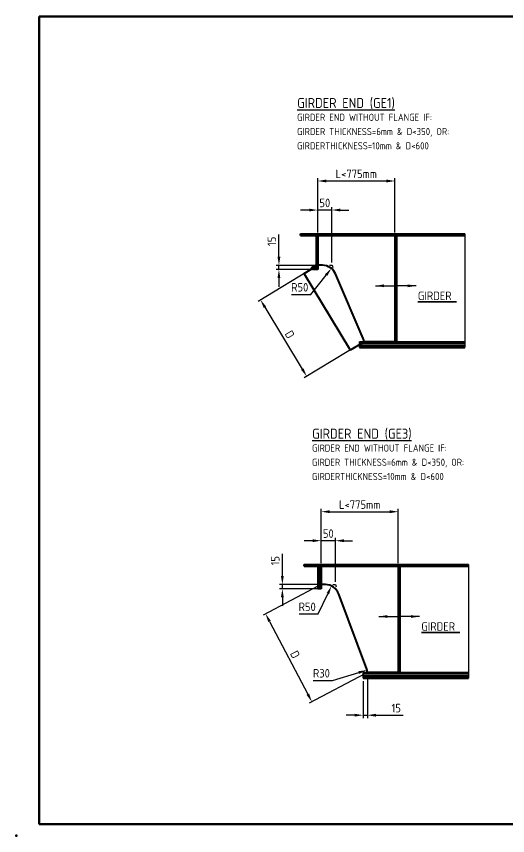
# Model space of a CAD drawing. Header units: millimetres. Extents: x 0 to 4195, y 0 to 2965.
# Drawn here: x 0 to 1728, y 0 to 2880 of the extents above; entities that cross this region are included whole.
import ezdxf
from ezdxf.enums import TextEntityAlignment as Align

# ---------------------------------------------------------------- set-up
doc = ezdxf.new("R2010")
doc.units = ezdxf.units.MM
doc.header["$LTSCALE"] = 5
doc.linetypes.add('AM_ISO08W050', pattern=[18, 12, -1.5, 3, -1.5])
for name, color, linetype, lineweight in [('AM_BOR', 7, 'Continuous', 50), ('Mechanical-AM_0', 7, 'Continuous', 40), ('Mechanical-AM_4', 3, 'Continuous', 25), ('Mechanical-AM_5', 3, 'Continuous', 25), ('Mechanical-AM_6', 2, 'Continuous', 35), ('Mechanical-AM_7', 4, 'AM_ISO08W050', 25), ('Mechanical-AM_8', 1, 'Continuous', 25)]:
    doc.layers.add(name, color=color, linetype=linetype, lineweight=lineweight)
doc.styles.get("Standard").update_dxf_attribs({"font": 'ISOCP.SHX'})
doc.linetypes.add('amzigzag', pattern='A,0.0001,[135,ltypeshp.shx,S=0.04,R=0,X=0,Y=0],-11', length=11.0001)
doc.dimstyles.new('AM_ISO$0', dxfattribs={"dimtxt": 3, "dimasz": 3, "dimexe": 1, "dimexo": 1, "dimgap": 1, "dimtad": 1, "dimdec": 0, "dimdsep": 46, "dimtxsty": 'Standard', "dimcen": 0, "dimclrd": 256, "dimclre": 256, "dimclrt": 2, "dimadec": 0, "dimazin": 2, "dimtp": 0.1, "dimtm": 0.1, "dimtfac": 0.71, "dimtdec": 0, "dimtmove": 0, "dimatfit": 3, "dimfxl": 1, "dimtzin": 0, "dimlwd": -1, "dimlwe": -1, "dimarcsym": 1})
doc.dimstyles.new('AM_ISO$4', dxfattribs={"dimtxt": 3, "dimasz": 3, "dimexe": 1, "dimexo": 1, "dimgap": 1, "dimtad": 1, "dimtoh": 1, "dimdec": 0, "dimdsep": 46, "dimtxsty": 'Standard', "dimcen": 0, "dimclrd": 256, "dimclre": 256, "dimclrt": 2, "dimadec": 0, "dimazin": 2, "dimtp": 0.1, "dimtm": 0.1, "dimtfac": 0.71, "dimtdec": 3, "dimtofl": 0, "dimtmove": 0, "dimatfit": 0, "dimfxl": 1, "dimtzin": 0, "dimlwd": -1, "dimlwe": -1, "dimarcsym": 1})
doc.dimstyles.new('AM_ISO$7', dxfattribs={"dimtxt": 3, "dimasz": 3, "dimexe": 1, "dimexo": 1, "dimgap": 1, "dimtad": 1, "dimdec": 0, "dimdsep": 46, "dimtxsty": 'Standard', "dimcen": 0, "dimclrd": 256, "dimclre": 256, "dimclrt": 2, "dimadec": 0, "dimazin": 2, "dimtp": 0.1, "dimtm": 0.1, "dimtfac": 0.71, "dimtdec": 0, "dimtmove": 0, "dimatfit": 3, "dimfxl": 1, "dimtzin": 0, "dimlwd": -1, "dimlwe": -1, "dimarcsym": 1})

# ---------------------------------------------------------------- blocks, each defined once
blk = doc.blocks.new('A1')
at = {"layer": 'AM_BOR', "color": 161}
for p, q in [((16, 576), (816, 576)), ((16, 8), (16, 576)), ((16, 8), (816, 8))]:
    blk.add_line(p, q, dxfattribs=at)
at = {"layer": 'AM_BOR'}
blk.add_point((0, 0), dxfattribs=at)
blk = doc.blocks.new('*D396')
at = {"layer": 'Defpoints', "color": 0, "transparency": 16777216}
for p in [(923.5, 2004.8), (1059.9, 2004.8), (1059.9, 1989.8)]:
    blk.add_point(p, dxfattribs=at)
at = {"layer": 'Mechanical-AM_5', "transparency": 16777216}
for p, q in [((923.5, 2034.8), (923.5, 2113.1)), ((1049.9, 2004.8), (913.5, 2004.8)), ((1049.9, 1989.8), (913.5, 1989.8)), ((923.5, 1989.8), (923.5, 2004.8)), ((923.5, 1959.8), (923.5, 1929.8))]:
    blk.add_line(p, q, dxfattribs=at)
for points in [[(918.5, 2034.8), (928.5, 2034.8), (923.5, 2004.8)], [(918.5, 1959.8), (928.5, 1959.8), (923.5, 1989.8)]]:
    blk.add_solid(points, dxfattribs=at)
at = {"layer": 'Mechanical-AM_5', "color": 2, "transparency": 16777216, "insert": (898.5, 2089), "char_height": 30, "attachment_point": 5, "rotation": 90}
blk.add_mtext('15', dxfattribs=at)
blk = doc.blocks.new('*D397')
at = {"layer": 'Defpoints', "color": 0, "transparency": 16777216}
for p in [(1059.9, 2199.2), (1059.9, 2109.8), (1109.9, 2004.8)]:
    blk.add_point(p, dxfattribs=at)
at = {"layer": 'Mechanical-AM_5', "transparency": 16777216}
for p, q in [((1029.9, 2199.2), (999.9, 2199.2)), ((1059.9, 2119.8), (1059.9, 2209.2)), ((1109.9, 2199.2), (1059.9, 2199.2)), ((1109.9, 2014.8), (1109.9, 2209.2)), ((1139.9, 2199.2), (1169.9, 2199.2))]:
    blk.add_line(p, q, dxfattribs=at)
for points in [[(1029.9, 2204.2), (1029.9, 2194.2), (1059.9, 2199.2)], [(1139.9, 2204.2), (1139.9, 2194.2), (1109.9, 2199.2)]]:
    blk.add_solid(points, dxfattribs=at)
at = {"layer": 'Mechanical-AM_5', "color": 2, "transparency": 16777216, "insert": (1084.9, 2224.2), "char_height": 30, "attachment_point": 5}
blk.add_mtext('50', dxfattribs=at)
blk = doc.blocks.new('HP_120x6_sv')
at = {"ltscale": 0.35}
for p, q in [((0, 0), (0, -120)), ((0, 0), (6, 0)), ((6, 0), (6, -101.3)), ((8.2, -105.2), (19.3, -111.6)), ((0, -120), (17, -120))]:
    blk.add_line(p, q, dxfattribs=at)
for centre, start, end in [((10.5, -101.3), 180, 240), ((17, -115.5), 270, 60)]:
    blk.add_arc(centre, 4.5, start, end, dxfattribs=at)
at = {"layer": 'Mechanical-AM_8'}
for p, q in [((3, 0), (3, -120)), ((8, -105.1), (8, -120)), ((13, -108), (13, -120)), ((18, -110.9), (18, -120))]:
    blk.add_line(p, q, dxfattribs=at)
blk = doc.blocks.new('*D398')
at = {"layer": 'Defpoints', "color": 0, "transparency": 16777216}
for p in [(1331.3, 2301.3), (1059.9, 2109.8), (1331.3, 2109.8)]:
    blk.add_point(p, dxfattribs=at)
at = {"layer": 'Mechanical-AM_5', "transparency": 16777216}
for p, q in [((1059.9, 2119.8), (1059.9, 2311.3)), ((1331.3, 2119.8), (1331.3, 2311.3)), ((1089.9, 2301.3), (1301.3, 2301.3))]:
    blk.add_line(p, q, dxfattribs=at)
for points in [[(1089.9, 2306.3), (1089.9, 2296.3), (1059.9, 2301.3)], [(1301.3, 2306.3), (1301.3, 2296.3), (1331.3, 2301.3)]]:
    blk.add_solid(points, dxfattribs=at)
at = {"layer": 'Mechanical-AM_5', "color": 2, "transparency": 16777216, "insert": (1195.6, 2326.3), "char_height": 30, "attachment_point": 5}
blk.add_mtext('L<775mm', dxfattribs=at)
blk = doc.blocks.new('*D401')
at = {"layer": 'Defpoints', "color": 0, "transparency": 16777216}
for p in [(1108.1, 1993.9), (1077, 1954.8)]:
    blk.add_point(p, dxfattribs=at)
at = {"layer": 'Mechanical-AM_5', "transparency": 16777216}
for p, q in [((1035.3, 1902.5), (1089.4, 1970.5)), ((968.2, 1902.5), (1035.3, 1902.5))]:
    blk.add_line(p, q, dxfattribs=at)
blk.add_solid([(1085.5, 1973.6), (1093.3, 1967.4), (1108.1, 1993.9)], dxfattribs=at)
at = {"layer": 'Mechanical-AM_5', "color": 2, "transparency": 16777216, "insert": (996.7, 1927.5), "char_height": 30, "attachment_point": 5}
blk.add_mtext('R50', dxfattribs=at)
blk = doc.blocks.new('*D411')
at = {"layer": 'Defpoints', "color": 0, "transparency": 16777216}
for p in [(1059.9, 2004.8), (1222.5, 1735.8), (1021.3, 1614.3)]:
    blk.add_point(p, dxfattribs=at)
at = {"layer": 'Mechanical-AM_5', "transparency": 16777216}
for p, q in [((1051.4, 1999.7), (850.2, 1878.1)), ((874.3, 1857.6), (1005.8, 1639.9)), ((1213.9, 1730.7), (1012.8, 1609.1))]:
    blk.add_line(p, q, dxfattribs=at)
for points in [[(878.6, 1860.2), (870, 1855), (858.8, 1883.3)], [(1010.1, 1642.5), (1001.5, 1637.4), (1021.3, 1614.3)]]:
    blk.add_solid(points, dxfattribs=at)
at = {"layer": 'Mechanical-AM_5', "color": 2, "transparency": 16777216, "insert": (961.6, 1761.8), "char_height": 30, "attachment_point": 5, "rotation": 301.1448}
blk.add_mtext('D', dxfattribs=at)
blk = doc.blocks.new('*D405')
at = {"layer": 'Defpoints', "color": 0, "transparency": 16777216}
for p in [(1219.6, 553.3), (1234.6, 573.3), (1219.6, 423.3)]:
    blk.add_point(p, dxfattribs=at)
at = {"layer": 'Mechanical-AM_5', "transparency": 16777216}
for p, q in [((1234.6, 563.3), (1234.6, 413.3)), ((1219.6, 543.3), (1219.6, 413.3)), ((1189.6, 423.3), (1159.6, 423.3)), ((1219.6, 423.3), (1234.6, 423.3)), ((1264.6, 423.3), (1360.2, 423.3))]:
    blk.add_line(p, q, dxfattribs=at)
for points in [[(1189.6, 428.3), (1189.6, 418.3), (1219.6, 423.3)], [(1264.6, 428.3), (1264.6, 418.3), (1234.6, 423.3)]]:
    blk.add_solid(points, dxfattribs=at)
at = {"layer": 'Mechanical-AM_5', "color": 2, "transparency": 16777216, "insert": (1336.1, 448.3), "char_height": 30, "attachment_point": 5}
blk.add_mtext('15', dxfattribs=at)
blk = doc.blocks.new('*D406')
at = {"layer": 'Defpoints', "color": 0, "transparency": 16777216}
for p in [(935.6, 882.3), (1072.1, 882.3), (1072.1, 867.3)]:
    blk.add_point(p, dxfattribs=at)
at = {"layer": 'Mechanical-AM_5', "transparency": 16777216}
for p, q in [((935.6, 912.3), (935.6, 990.5)), ((1062.1, 882.3), (925.6, 882.3)), ((1062.1, 867.3), (925.6, 867.3)), ((935.6, 867.3), (935.6, 882.3)), ((935.6, 837.3), (935.6, 807.3))]:
    blk.add_line(p, q, dxfattribs=at)
for points in [[(930.6, 912.3), (940.6, 912.3), (935.6, 882.3)], [(930.6, 837.3), (940.6, 837.3), (935.6, 867.3)]]:
    blk.add_solid(points, dxfattribs=at)
at = {"layer": 'Mechanical-AM_5', "color": 2, "transparency": 16777216, "insert": (910.6, 966.4), "char_height": 30, "attachment_point": 5, "rotation": 90}
blk.add_mtext('15', dxfattribs=at)
blk = doc.blocks.new('*D407')
at = {"layer": 'Defpoints', "color": 0, "transparency": 16777216}
for p in [(1072.1, 1036.7), (1072.1, 947.3), (1122.1, 882.3)]:
    blk.add_point(p, dxfattribs=at)
at = {"layer": 'Mechanical-AM_5', "transparency": 16777216}
for p, q in [((1072.1, 957.3), (1072.1, 1046.7)), ((1122.1, 892.3), (1122.1, 1046.7)), ((1042.1, 1036.7), (1012.1, 1036.7)), ((1122.1, 1036.7), (1072.1, 1036.7)), ((1152.1, 1036.7), (1182.1, 1036.7))]:
    blk.add_line(p, q, dxfattribs=at)
for points in [[(1042.1, 1041.7), (1042.1, 1031.7), (1072.1, 1036.7)], [(1152.1, 1041.7), (1152.1, 1031.7), (1122.1, 1036.7)]]:
    blk.add_solid(points, dxfattribs=at)
at = {"layer": 'Mechanical-AM_5', "color": 2, "transparency": 16777216, "insert": (1097.1, 1061.7), "char_height": 30, "attachment_point": 5}
blk.add_mtext('50', dxfattribs=at)
blk = doc.blocks.new('*D408')
at = {"layer": 'Defpoints', "color": 0, "transparency": 16777216}
for p in [(1072.1, 882.3), (1234.6, 573.3), (1039.2, 470.5)]:
    blk.add_point(p, dxfattribs=at)
at = {"layer": 'Mechanical-AM_5', "transparency": 16777216}
for p, q in [((1063.2, 877.6), (867.8, 774.8)), ((890.6, 753), (1025.3, 497.1)), ((1225.8, 568.6), (1030.4, 465.8))]:
    blk.add_line(p, q, dxfattribs=at)
for points in [[(895.1, 755.3), (886.2, 750.6), (876.7, 779.5)], [(1029.7, 499.4), (1020.8, 494.7), (1039.2, 470.5)]]:
    blk.add_solid(points, dxfattribs=at)
at = {"layer": 'Mechanical-AM_5', "color": 2, "transparency": 16777216, "insert": (980.3, 636.7), "char_height": 30, "attachment_point": 5, "rotation": 297.7479}
blk.add_mtext('D', dxfattribs=at)
blk = doc.blocks.new('*D409')
at = {"layer": 'Defpoints', "color": 0, "transparency": 16777216}
for p in [(1343.4, 1138.7), (1072.1, 947.3), (1343.4, 947.3)]:
    blk.add_point(p, dxfattribs=at)
at = {"layer": 'Mechanical-AM_5', "transparency": 16777216}
for p, q in [((1072.1, 957.3), (1072.1, 1148.7)), ((1102.1, 1138.7), (1313.4, 1138.7)), ((1343.4, 957.3), (1343.4, 1148.7))]:
    blk.add_line(p, q, dxfattribs=at)
for points in [[(1102.1, 1143.7), (1102.1, 1133.7), (1072.1, 1138.7)], [(1313.4, 1143.7), (1313.4, 1133.7), (1343.4, 1138.7)]]:
    blk.add_solid(points, dxfattribs=at)
at = {"layer": 'Mechanical-AM_5', "color": 2, "transparency": 16777216, "insert": (1207.7, 1163.7), "char_height": 30, "attachment_point": 5}
blk.add_mtext('L<775mm', dxfattribs=at)
blk = doc.blocks.new('*D420')
at = {"layer": 'Defpoints', "color": 0, "transparency": 16777216}
for p in [(1108.4, 877.4), (1086.8, 832.3)]:
    blk.add_point(p, dxfattribs=at)
at = {"layer": 'Mechanical-AM_5', "transparency": 16777216}
for p, q in [((1061.4, 779.2), (1095.5, 850.3)), ((994.4, 779.2), (1061.4, 779.2))]:
    blk.add_line(p, q, dxfattribs=at)
blk.add_solid([(1091, 852.5), (1100, 848.2), (1108.4, 877.4)], dxfattribs=at)
at = {"layer": 'Mechanical-AM_5', "color": 2, "transparency": 16777216, "insert": (1022.9, 804.2), "char_height": 30, "attachment_point": 5}
blk.add_mtext('R50', dxfattribs=at)
blk = doc.blocks.new('*D410')
at = {"layer": 'Defpoints', "color": 0, "transparency": 16777216}
for p in [(1233.4, 581.8), (1204.6, 573.3)]:
    blk.add_point(p, dxfattribs=at)
at = {"layer": 'Mechanical-AM_5', "transparency": 16777216}
for p, q in [((1111.4, 545.7), (1204.6, 573.3)), ((1044.3, 545.7), (1111.4, 545.7))]:
    blk.add_line(p, q, dxfattribs=at)
blk.add_solid([(1203.2, 578.1), (1206, 568.5), (1233.4, 581.8)], dxfattribs=at)
at = {"layer": 'Mechanical-AM_5', "color": 2, "transparency": 16777216, "insert": (1072.9, 570.7), "char_height": 30, "attachment_point": 5}
blk.add_mtext('R30', dxfattribs=at)
blk = doc.blocks.new('DETAIL TITLE')
at = {"color": 161}
blk.add_attdef('TITLE', text='', height=3.5, dxfattribs=at).set_placement((-0.02, -0.74), align=Align.BOTTOM_CENTER)
at = {"color": 2}
for p in [(-0.05, -1.74), (-0.05, -6.74), (-0.05, -11.74), (-0.05, -16.74)]:
    blk.add_attdef('NOTE', text='', height=2.5, dxfattribs=at).set_placement(p, align=Align.TOP_CENTER)
blk = doc.blocks.new('GE1')
at = {"layer": 'Mechanical-AM_0'}
blk.add_lwpolyline([(-111.2, -362.2), (-208.3, -135.3, 0.3001), (-254.3, -105), (-271.3, -105), (-271.3, 0), (0, 0), (0, -374), (-108.8, -374, 0.101497), (-111.2, -362.2)], format="xyb", dxfattribs=at)
blk = doc.blocks.new('GE5')
at = {"layer": 'Mechanical-AM_0'}
blk.add_lwpolyline([(-209.5, -98.2, 0.316846), (-256.5, -65), (-271.3, -65), (-271.3, 0), (0, 0), (0, -374), (-108.8, -374, 0.098216), (-111, -362.5)], format="xyb", close=True, dxfattribs=at)
blk = doc.blocks.new('*D441')
at = {"layer": 'Defpoints', "color": 0, "transparency": 16777216}
for p in [(1059.9, 2004.8), (1012.3, 1976.1), (1222.5, 1735.8)]:
    blk.add_point(p, dxfattribs=at)
at = {"layer": 'Mechanical-AM_0', "transparency": 16777216}
for p, q in [((1059.1, 2004.3), (1011.5, 1975.5)), ((1173.3, 1709.6), (1013.9, 1973.5)), ((1221.7, 1735.3), (1174, 1706.5))]:
    blk.add_line(p, q, dxfattribs=at)
for points in [[(1014.3, 1973.8), (1013.5, 1973.2), (1012.3, 1976.1)], [(1173.8, 1709.9), (1172.9, 1709.4), (1174.9, 1707.1)]]:
    blk.add_solid(points, dxfattribs=at)
at = {"layer": 'Mechanical-AM_0', "color": 2, "transparency": 16777216, "insert": (1095.8, 1842.9), "char_height": 3, "attachment_point": 5, "rotation": 301.1448}
blk.add_mtext('314', dxfattribs=at)
blk = doc.blocks.new('Continious symbol')
at = {"layer": 'Mechanical-AM_5'}
for points in [[(-71.5, 0), (0, 0)], [(71.9, 0), (0, 0)]]:
    blk.add_leader(points, dimstyle='AM_ISO$7', override={"dimscale": 10, "dimtxt": 3, "dimtp": 4, "dimtm": 4}, dxfattribs=at)

msp = doc.modelspace()

# ---------------------------------------------------------------- linework, layer by layer
at = {"layer": 'Mechanical-AM_0'}
for p, q in [((999.95, 2115.84), (1577.95, 2115.84)), ((999.95, 2109.84), (999.95, 2115.84)), ((999.95, 2109.84), (1577.95, 2109.84)), ((1331.27, 2109.84), (1331.27, 1735.84)), ((1337.27, 2109.84), (1337.27, 1735.84)), ((1207.51, 1735.84), (1577.95, 1735.84)), ((1207.51, 1735.84), (1207.51, 1715.84)), ((1207.51, 1715.84), (1577.95, 1715.84)), ((1012.06, 953.29), (1590.07, 953.29)), ((1012.06, 947.29), (1012.06, 953.29)), ((1012.06, 947.29), (1590.07, 947.29)), ((1343.38, 947.29), (1343.38, 573.29)), ((1349.38, 947.29), (1349.38, 573.29)), ((1219.62, 573.29), (1590.07, 573.29)), ((1219.62, 573.29), (1219.62, 553.29)), ((1219.62, 553.29), (1590.07, 553.29))]:
    msp.add_line(p, q, dxfattribs=at)
at = {"layer": 'Mechanical-AM_0', "ltscale": 0.2}
msp.add_lwpolyline([(1072.06, 867.29), (1062.06, 867.29), (1062.06, 947.29), (1072.06, 947.29)], close=True, dxfattribs=at)
at = {"layer": 'Mechanical-AM_4', "linetype": 'amzigzag'}
for p, q in [((1577.95, 2115.84), (1577.95, 1715.84)), ((1590.07, 953.29), (1590.07, 553.29))]:
    msp.add_line(p, q, dxfattribs=at)
at = {"layer": 'Mechanical-AM_7'}
for points in [[(1101.97, 2004.84), (1110.3, 2004.84), (1113.46, 1997.26)], [(1113.51, 882.27), (1122.06, 882.27), (1124.94, 874.21)]]:
    msp.add_lwpolyline(points, dxfattribs=at)
at = {"layer": 'Mechanical-AM_8'}
for p, q in [((999.95, 2112.84), (1577.95, 2112.84)), ((1334.12, 1735.84), (1334.12, 2109.84)), ((1207.51, 1730.84), (1577.95, 1730.84)), ((1207.51, 1725.84), (1577.95, 1725.84)), ((1207.51, 1720.84), (1577.95, 1720.84)), ((1012.06, 950.29), (1590.07, 950.29)), ((1346.24, 573.29), (1346.24, 947.29)), ((1219.62, 568.29), (1590.07, 568.29)), ((1219.62, 563.29), (1590.07, 563.29)), ((1219.62, 558.29), (1590.07, 558.29))]:
    msp.add_line(p, q, dxfattribs=at)
at = {"layer": 'Mechanical-AM_8', "ltscale": 0.5}
for p, q in [((1065.56, 867.29), (1065.56, 947.29)), ((1069.06, 867.29), (1069.06, 947.29))]:
    msp.add_line(p, q, dxfattribs=at)

# ---------------------------------------------------------------- block references
ref = msp.add_blockref('DETAIL TITLE', (987.94, 2555.05), dxfattribs=dict(xscale=10, yscale=10, zscale=10))
ref.add_attrib('TITLE', '%%UGIRDER END (GE1)', dxfattribs={"color": 161, "height": 35}).set_placement((987.77, 2547.65), align=Align.BOTTOM_LEFT)
ref.add_attrib('NOTE', 'GIRDER END WITHOUT FLANGE IF:', dxfattribs={"color": 2, "height": 25}).set_placement((987.48, 2537.65), align=Align.TOP_LEFT)
ref.add_attrib('NOTE', 'GIRDER THICKNESS=6mm & D<350, OR:', dxfattribs={"color": 2, "height": 25}).set_placement((987.48, 2487.65), align=Align.TOP_LEFT)
ref.add_attrib('NOTE', 'GIRDERTHICKNESS=10mm & D<600', dxfattribs={"color": 2, "height": 25}).set_placement((987.48, 2437.65), align=Align.TOP_LEFT)
ref = msp.add_blockref('DETAIL TITLE', (1040.42, 1392.35), dxfattribs=dict(xscale=10, yscale=10, zscale=10))
ref.add_attrib('TITLE', '%%UGIRDER END (GE3)', dxfattribs={"color": 161, "height": 35}).set_placement((1040.25, 1384.95), align=Align.BOTTOM_LEFT)
ref.add_attrib('NOTE', 'GIRDER END WITHOUT FLANGE IF:', dxfattribs={"color": 2, "height": 25}).set_placement((1039.96, 1374.95), align=Align.TOP_LEFT)
ref.add_attrib('NOTE', 'GIRDER THICKNESS=6mm & D<350, OR:', dxfattribs={"color": 2, "height": 25}).set_placement((1039.96, 1324.95), align=Align.TOP_LEFT)
ref.add_attrib('NOTE', 'GIRDERTHICKNESS=10mm & D<600', dxfattribs={"color": 2, "height": 25}).set_placement((1039.96, 1274.95), align=Align.TOP_LEFT)
at = {"layer": 'Mechanical-AM_0', "lineweight": 0, "xscale": 5, "yscale": 5, "zscale": 5}
msp.add_blockref('A1', (0, 0), dxfattribs=at)
at = {"layer": 'Mechanical-AM_0', "xscale": -1}
msp.add_blockref('HP_120x6_sv', (1059.95, 2109.84), dxfattribs=at)
at = {"layer": 'Mechanical-AM_0'}
for name, p in [('GE1', (1331.27, 2109.84)), ('GE5', (1343.38, 947.29))]:
    msp.add_blockref(name, p, dxfattribs=at)
at = {"layer": 'Mechanical-AM_0', "xscale": -1, "rotation": 180}
for p in [(1334.12, 1932.84), (1346.24, 770.29)]:
    msp.add_blockref('Continious symbol', p, dxfattribs=at)

# ---------------------------------------------------------------- texts
at = {"layer": 'Mechanical-AM_6'}
for p in [(1412.31, 1897.69), (1424.43, 735.15)]:
    msp.add_text('%%UGIRDER ', height=30, dxfattribs=at).set_placement(p, align=Align.MIDDLE_LEFT)

# ---------------------------------------------------------------- dimensions: what is measured, and where the dimension line sits
at = {"layer": 'Mechanical-AM_0'}
dim = msp.add_aligned_dim(p1=(1222.51, 1735.84), p2=(1059.95, 2004.84), distance=55.63, dimstyle='AM_ISO$0', dxfattribs=at)
dim.commit()
dim.dimension.update_dxf_attribs({"geometry": '*D441', "text_midpoint": (1095.75, 1842.85)})
at = {"layer": 'Mechanical-AM_5'}
for base, p1, p2, picture, middle in [((1331.27, 2301.28), (1059.95, 2109.84), (1331.27, 2109.84), '*D398', (1195.61, 2326.28)), ((1343.38, 1138.74), (1072.06, 947.29), (1343.38, 947.29), '*D409', (1207.72, 1163.74))]:
    dim = msp.add_linear_dim(base=base, p1=p1, p2=p2, text='L<775mm', dimstyle='AM_ISO$0', override={"dimscale": 10, "dimpost": ''}, dxfattribs=at)
    dim.commit()
    dim.dimension.update_dxf_attribs({"geometry": picture, "text_midpoint": middle})
for base, p1, p2, picture, middle in [((1059.95, 2199.2), (1109.95, 2004.84), (1059.95, 2109.84), '*D397', (1084.95, 2199.2)), ((1072.06, 1036.65), (1122.06, 882.29), (1072.06, 947.29), '*D407', (1097.06, 1036.65)), ((1219.62, 423.29), (1234.62, 573.29), (1219.62, 553.29), '*D405', (1336.1, 423.29))]:
    dim = msp.add_linear_dim(base=base, p1=p1, p2=p2, dimstyle='AM_ISO$0', override={"dimscale": 10, "dimtp": 4, "dimtm": 4}, dxfattribs=at)
    dim.commit()
    dim.dimension.update_dxf_attribs({"geometry": picture, "text_midpoint": middle, "dimtype": 160})
for base, p1, p2, picture, middle in [((923.47, 2004.84), (1059.95, 1989.84), (1059.95, 2004.84), '*D396', (923.47, 2088.96)), ((935.58, 882.29), (1072.06, 867.29), (1072.06, 882.29), '*D406', (935.58, 966.41))]:
    dim = msp.add_linear_dim(base=base, p1=p1, p2=p2, angle=90, dimstyle='AM_ISO$0', override={"dimscale": 10, "dimtp": 4, "dimtm": 4}, dxfattribs=at)
    dim.commit()
    dim.dimension.update_dxf_attribs({"geometry": picture, "text_midpoint": middle, "dimtype": 160})
for p1, p2, distance, override, picture, middle in [((1059.95, 2004.84), (1222.51, 1735.84), -235.06, {"dimscale": 10, "dimpost": ''}, '*D411', (961.62, 1761.8)), ((1072.06, 882.29), (1234.62, 573.29), -220.78, {"dimscale": 10, "dimdec": 1, "dimtp": 4, "dimtm": 4}, '*D408', (980.26, 636.74))]:
    dim = msp.add_aligned_dim(p1=p1, p2=p2, distance=distance, text='D', dimstyle='AM_ISO$0', override=override, dxfattribs=at)
    dim.commit()
    dim.dimension.update_dxf_attribs({"geometry": picture, "text_midpoint": middle})
for center, mpoint, override, picture, middle in [((1076.97, 1954.84), (1108.13, 1993.94), {"dimscale": 10, "dimpost": '', "dimsd1": 1, "dimtofl": 1, "dimtmove": 1}, '*D401', (1035.25, 1902.49)), ((1086.83, 832.29), (1108.41, 877.4), {"dimscale": 10, "dimpost": '', "dimsd1": 1, "dimtmove": 1}, '*D420', (1061.42, 779.16)), ((1204.62, 573.29), (1233.39, 581.8), {"dimscale": 10, "dimpost": '', "dimsd1": 1, "dimtmove": 1}, '*D410', (1111.36, 545.71))]:
    dim = msp.add_radius_dim(center=center, mpoint=mpoint, dimstyle='AM_ISO$4', override=override, dxfattribs=at)
    dim.commit()
    dim.dimension.update_dxf_attribs({"geometry": picture, "text_midpoint": middle, "dimtype": 164})

doc.saveas('drawing.dxf')
